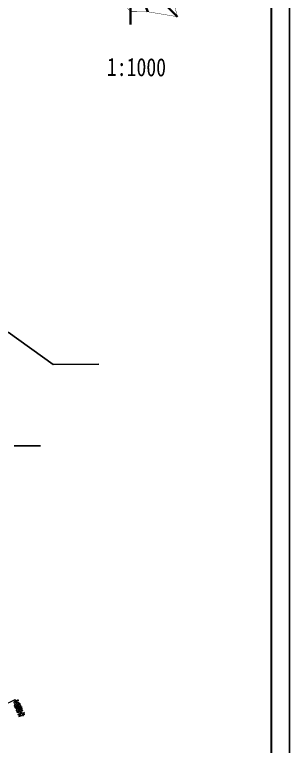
# Model space of a CAD drawing. Header units: inches. Extents: x 393 to 1582, y 246 to 1188.
# Drawn here: x 1430.3 to 1582.1, y 571.3 to 974.9 of the extents above; entities that cross this region are included whole.
import ezdxf

# ---------------------------------------------------------------- set-up
doc = ezdxf.new("R2010")
doc.units = ezdxf.units.IN
doc.header["$MEASUREMENT"] = 0
doc.linetypes.add('CENTERX2', pattern=[4, 2.5, -0.5, 0.5, -0.5])
doc.linetypes.add('H2', pattern=[8.5, 6, -2.5])
for name, color, linetype, lineweight in [('PM-FMG', 7, 'Continuous', 18), ('ROAD-ZB', 4, 'Continuous', 15), ('TEXT', 2, 'Continuous', 25), ('外部文字', 2, 'Continuous', 25), ('建筑明细表文字', 20, 'CENTERX2', 18)]:
    doc.layers.add(name, color=color, linetype=linetype, lineweight=lineweight)
doc.layers.add('roaddim', color=2, linetype='Continuous')
doc.layers.add('TK', color=7, linetype='Continuous')
doc.styles.add('-黑体', font='simhei.ttf', dxfattribs={"width": 0.8})
doc.styles.add('HZ', font='simplex.shx', dxfattribs={"width": 0.7, "bigfont": 'hztxt.shx'})

# ---------------------------------------------------------------- blocks, each defined once
blk = doc.blocks.new('A$C58D9093D')
at = {"layer": 'PM-FMG', "color": 2, "lineweight": 30}
for q in [(8.29, 34.03), (5.42, 19.53), (11.21, 19.66), (13.1, 17.42), (4.11, 16.79), (15.58, 15.63), (3.52, 14.58), (0, 12.61), (3.36, 10.57), (4.31, 8.63), (5.64, 6.2), (17.15, 8.94), (19.13, 1.77), (23.3, 12.61), (8.29, 0), (12.31, 2.9)]:
    blk.add_line((8.29, 12.61), q, dxfattribs=at)
at = {"layer": 'PM-FMG', "color": 1, "linetype": 'Continuous', "lineweight": 30, "const_width": 0.176}
blk.add_lwpolyline([(11.21, 19.66), (13.1, 17.42), (13.88, 14.93), (17.13, 12.61), (15.88, 9.46), (16.09, 4.8), (11.7, 4.39), (8.29, 4.93), (6.05, 7.2), (4.83, 9.15), (4.16, 10.9), (3.54, 12.61), (3.52, 14.58), (4.11, 16.79), (5.42, 19.53), (8.29, 28.16)], close=True, dxfattribs=at)
at = {"layer": 'PM-FMG', "color": 4, "linetype": 'H2', "lineweight": 30, "const_width": 0.0881}
blk.add_lwpolyline([(10.53, 18.03), (12.76, 17.08), (15.58, 15.63), (20.36, 12.61), (17.15, 8.94), (19.13, 1.77), (12.31, 2.9), (8.29, 2.94), (5.64, 6.2), (4.31, 8.63), (3.36, 10.57), (2.94, 12.61), (4.23, 14.29), (4.97, 15.93), (6.11, 17.87), (8.29, 18.74)], close=True, dxfattribs=at)
at = {"layer": '外部文字', "insert": (5.72, 40.5), "char_height": 4.36, "attachment_point": 1, "rotation": 359.48, "style": '-黑体'}
blk.add_mtext('北', dxfattribs=at)

msp = doc.modelspace()

# ---------------------------------------------------------------- linework, layer by layer
at = {"color": 0}
msp.add_lwpolyline([(393.055, 245.578), (1582.055, 245.578), (1582.055, 1086.578), (393.055, 1086.578)], close=True, dxfattribs=at)
at = {"color": 0, "const_width": 1}
msp.add_lwpolyline([(418.055, 255.578), (1572.055, 255.578), (1572.055, 1076.578), (418.055, 1076.578)], close=True, dxfattribs=at)
at = {"layer": 'ROAD-ZB', "color": 0, "ltscale": 0.3}
for points in [[(1423.84, 593.974), (1430.539, 597.2)], [(1434.124, 588.836), (1430.539, 597.2)]]:
    msp.add_lwpolyline(points, dxfattribs=at)
at = {"layer": 'roaddim', "color": 0, "ltscale": 0.3}
msp.add_lwpolyline([(1444.642, 737.035), (1430.055, 737.035)], dxfattribs=at)
at = {"layer": 'TEXT', "color": 0}
msp.add_lwpolyline([(1476.858, 782.106), (1451.625, 781.918), (1426.824, 799.83)], dxfattribs=at)
at = {"layer": 'TK', "color": 0}
msp.add_lwpolyline([(1582.055, 245.578), (1582.055, 1086.578), (393.055, 1086.578), (393.055, 245.578)], close=True, dxfattribs=at)
at = {"layer": 'TK', "color": 0, "const_width": 1}
msp.add_lwpolyline([(418.055, 1076.578), (418.055, 255.578), (1572.055, 255.578), (1572.055, 1076.578)], close=True, dxfattribs=at)

# ---------------------------------------------------------------- block references
at = {"layer": 'TEXT', "color": 0, "ltscale": 0.3, "xscale": 2.4, "yscale": 2.4, "zscale": 2.4}
msp.add_blockref('A$C58D9093D', (1474.35, 969.458), dxfattribs=at)

# ---------------------------------------------------------------- texts
at = {"layer": 'ROAD-ZB', "color": 0, "ltscale": 0.3, "style": 'HZ', "width": 0.7}
for s, p in [('Y=58459.82', (1429.242, 595.937)), ('X=60384.76', (1431.094, 596.731))]:
    msp.add_text(s, height=1.3, rotation=293.2, dxfattribs=at).set_placement(p)
at = {"layer": '建筑明细表文字', "style": '-黑体', "width": 0.8}
msp.add_text('1:1000', height=10, rotation=359.48003, dxfattribs=at).set_placement((1481.24, 941.098))

doc.saveas('drawing.dxf')
